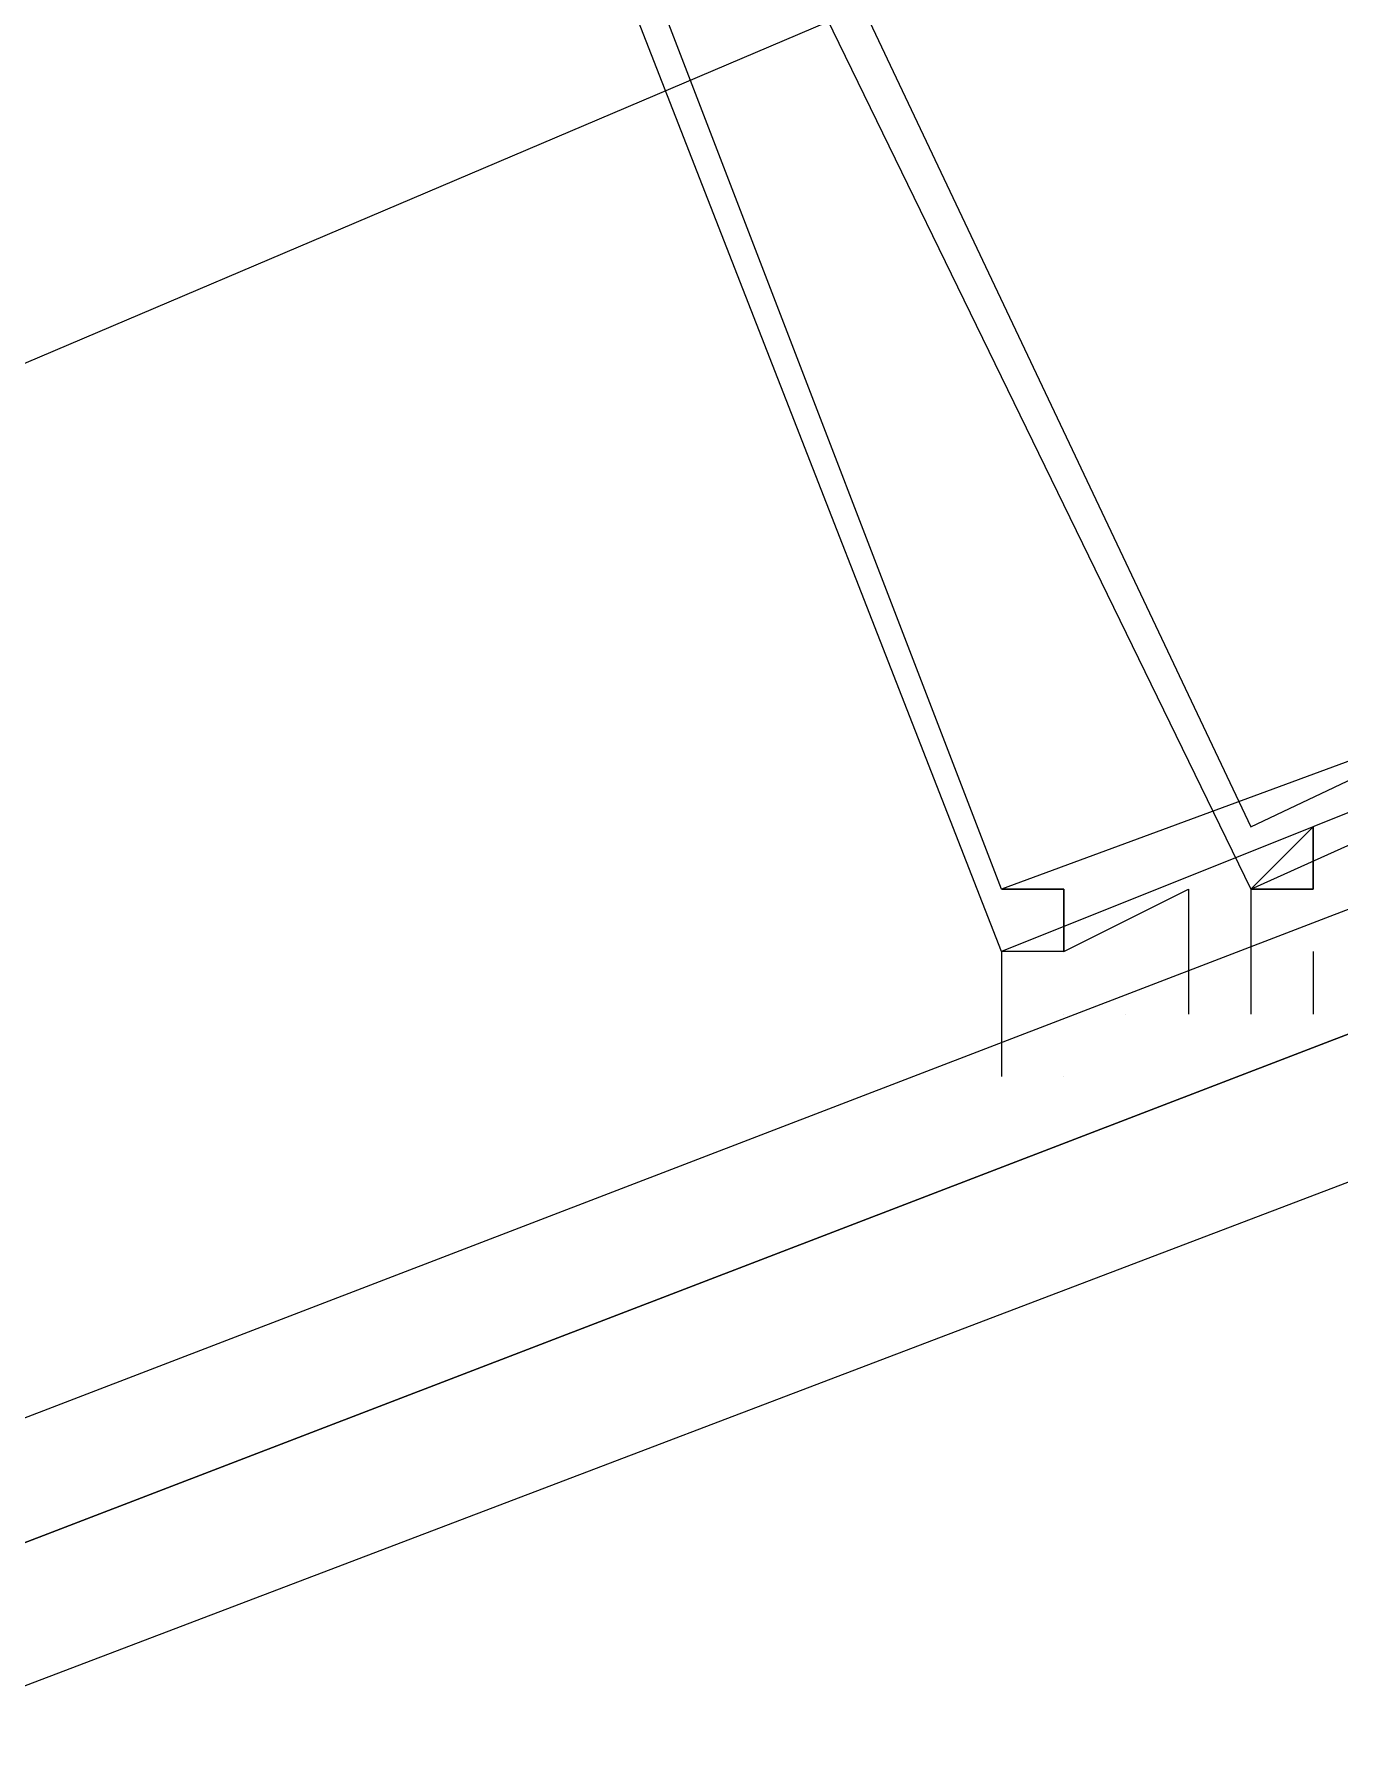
# Model space of a CAD drawing. Header units: feet. Extents: x -84 to 198, y -22 to 181.
# Drawn here: x 98.98 to 99.2588, y 22.9311 to 23.2937 of the extents above; entities that cross this region are included whole.
import ezdxf

# ---------------------------------------------------------------- set-up
doc = ezdxf.new("R2010")
doc.units = ezdxf.units.FT
doc.layers.add('A-LINEA', color=7, linetype='CONTINUOUS')

msp = doc.modelspace()

# ---------------------------------------------------------------- linework, layer by layer
at = {"layer": 'A-LINEA'}
for p, q in [((93.693, 20.9769), (103.4585, 25.128)), ((93.693, 20.9769), (103.4585, 25.128)), ((99.2, 23.0844), (99.2, 23.0844)), ((99.2, 23.0844), (99.2, 23.0844)), ((99.2, 23.0711), (99.2, 23.0711)), ((99.2, 23.0711), (99.2, 23.0711))]:
    msp.add_line(p, q, dxfattribs=at)
for points in [[(99.24, 23.7644), (98.9867, 23.6311), (99.24, 23.1111), (99.5067, 23.2311), (99.24, 23.7644)], [(99.24, 23.7644), (98.9867, 23.6311), (99.24, 23.1111), (99.5067, 23.2311), (99.24, 23.7644)], [(98.9733, 23.6444), (99.2533, 23.7511), (99.4533, 23.2044), (99.1867, 23.0978), (98.9733, 23.6444)], [(98.9733, 23.6444), (99.2533, 23.7511), (99.4533, 23.2044), (99.1867, 23.0978), (98.9733, 23.6444)], [(98.9867, 23.6311), (99.24, 23.7378), (99.44, 23.2044), (99.1867, 23.1111), (98.9867, 23.6311)], [(98.9867, 23.6311), (99.24, 23.7378), (99.44, 23.2044), (99.1867, 23.1111), (98.9867, 23.6311)], [(99.24, 23.7378), (99, 23.6311), (99.24, 23.1244), (99.4933, 23.2444), (99.24, 23.7378)], [(99.24, 23.7378), (99, 23.6311), (99.24, 23.1244), (99.4933, 23.2444), (99.24, 23.7378)], [(95.6267, 21.6978), (95.6267, 21.6844), (99.3067, 23.0978), (99.3067, 23.1111), (99.3067, 23.1244), (95.6267, 21.7111), (95.6133, 21.7111), (95.6267, 21.6978)], [(95.6267, 21.6978), (95.6267, 21.6844), (99.3067, 23.0978), (99.3067, 23.1111), (99.3067, 23.1244), (95.6267, 21.7111), (95.6133, 21.7111), (95.6267, 21.6978)], [(99.2533, 23.1111), (99.2533, 23.1111), (99.2533, 23.1244), (99.2533, 23.1244), (99.2533, 23.1244), (99.2533, 23.1244), (99.2533, 23.1244), (99.24, 23.1111), (99.24, 23.1111), (99.2533, 23.1111), (99.2533, 23.1111), (99.2533, 23.1111), (99.24, 23.1111), (99.24, 23.1111), (99.24, 23.0844), (99.24, 23.0844)], [(99.2533, 23.1111), (99.2533, 23.1111), (99.2533, 23.1244), (99.2533, 23.1244), (99.2533, 23.1244), (99.2533, 23.1244), (99.2533, 23.1244), (99.24, 23.1111), (99.24, 23.1111), (99.2533, 23.1111), (99.2533, 23.1111), (99.2533, 23.1111), (99.24, 23.1111), (99.24, 23.1111), (99.24, 23.0844), (99.24, 23.0844)], [(99.2, 23.1111), (99.2, 23.1111), (99.2, 23.1111), (99.2, 23.1111), (99.2, 23.1111), (99.2, 23.1111), (99.2, 23.1111), (99.1867, 23.1111), (99.1867, 23.1111), (99.2, 23.1111), (99.2, 23.0978), (99.2, 23.0978), (99.1867, 23.0978), (99.1867, 23.0978), (99.1867, 23.0711), (99.1867, 23.0711)], [(99.2, 23.1111), (99.2, 23.1111), (99.2, 23.1111), (99.2, 23.1111), (99.2, 23.1111), (99.2, 23.1111), (99.2, 23.1111), (99.1867, 23.1111), (99.1867, 23.1111), (99.2, 23.1111), (99.2, 23.0978), (99.2, 23.0978), (99.1867, 23.0978), (99.1867, 23.0978), (99.1867, 23.0711), (99.1867, 23.0711)], [(99.2, 23.0978), (99.2, 23.1111), (99.2, 23.1111), (99.2, 23.0978), (99.2, 23.0978), (99.2267, 23.1111), (99.2267, 23.1111), (99.2267, 23.0844), (99.2267, 23.0844), (99.2267, 23.0844), (99.2267, 23.0844)], [(99.2, 23.0978), (99.2, 23.1111), (99.2, 23.1111), (99.2, 23.0978), (99.2, 23.0978), (99.2267, 23.1111), (99.2267, 23.1111), (99.2267, 23.0844), (99.2267, 23.0844), (99.2267, 23.0844), (99.2267, 23.0844)], [(95.64, 21.6711), (99.32, 23.0711), (99.32, 23.0844), (99.32, 23.0978), (99.3067, 23.0978), (95.6267, 21.6844), (95.64, 21.6711)], [(95.64, 21.6711), (99.32, 23.0711), (99.32, 23.0844), (99.32, 23.0978), (99.3067, 23.0978), (95.6267, 21.6844), (95.64, 21.6711)], [(99.2533, 23.0978), (99.2533, 23.0844), (99.2533, 23.0844)], [(99.2533, 23.0978), (99.2533, 23.0844), (99.2533, 23.0844)], [(99.2133, 23.0844), (99.2133, 23.0844), (99.2133, 23.0844)], [(99.2133, 23.0844), (99.2133, 23.0844), (99.2133, 23.0844)]]:
    msp.add_lwpolyline(points, dxfattribs=at)
msp.add_lwpolyline([(99.2533, 23.1111), (99.2533, 23.1111), (99.2533, 23.1244), (99.2533, 23.1244)], close=True, dxfattribs=at)
msp.add_lwpolyline([(99.2533, 23.1111), (99.2533, 23.1111), (99.2533, 23.1244), (99.2533, 23.1244)], close=True, dxfattribs=at)

doc.saveas('drawing.dxf')
